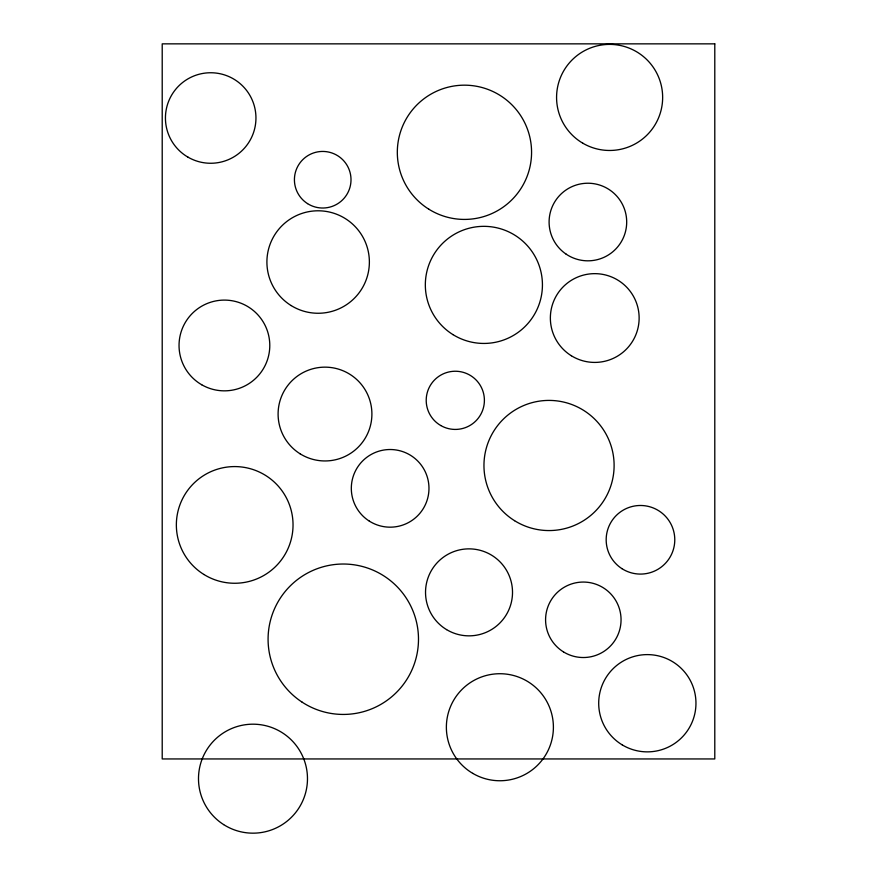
<?xml version="1.0" encoding="UTF-8"?>
<svg xmlns="http://www.w3.org/2000/svg" width="877" height="877" viewBox="0 0 877 877"><rect width="100%" height="100%" fill="white"/><g stroke="black" fill="none" stroke-linecap="round" stroke-linejoin="round"><path stroke-width="1.32" d="M714.788 43.85L162.212 43.85L162.212 758.945L714.788 758.945L714.788 43.85M188.062 157.202A45.264 45.264 0 0 0 255.952 118.011A45.264 45.264 0 0 0 188.062 78.809A45.264 45.264 0 0 0 188.062 157.202M307.52 203.607A28.305 28.305 0 0 0 350.986 180.936A28.305 28.305 0 0 0 309.625 154.637A28.305 28.305 0 0 0 307.52 203.607M428.853 209.208A67.123 67.123 0 0 0 531.528 154.659A67.123 67.123 0 0 0 432.953 93.017A67.123 67.123 0 0 0 428.853 209.208M566.147 254.155A38.796 38.796 0 0 0 626.595 224.786A38.796 38.796 0 0 0 570.938 187.13A38.796 38.796 0 0 0 566.147 254.155M452.992 334.63A58.551 58.551 0 0 0 542.403 286.768A58.551 58.551 0 0 0 456.248 233.271A58.551 58.551 0 0 0 452.992 334.63M571.376 355.766A44.387 44.387 0 0 0 639.114 319.414A44.387 44.387 0 0 0 573.766 278.919A44.387 44.387 0 0 0 571.376 355.766M582.854 143.225A53.037 53.037 0 0 0 662.65 97.709A53.037 53.037 0 0 0 583.337 51.359A53.037 53.037 0 0 0 582.854 143.225M291.109 305.547A51.228 51.228 0 0 0 369.349 263.67A51.228 51.228 0 0 0 293.959 216.86A51.228 51.228 0 0 0 291.109 305.547M201.721 384.762A45.374 45.374 0 0 0 269.787 345.472A45.374 45.374 0 0 0 201.732 306.172A45.374 45.374 0 0 0 201.721 384.762M300.066 453.782A46.909 46.909 0 0 0 371.87 415.786A46.909 46.909 0 0 0 303.058 372.593A46.909 46.909 0 0 0 300.066 453.782M440.758 425.531A29.094 29.094 0 0 0 484.4 400.329A29.094 29.094 0 0 0 440.758 375.137A29.094 29.094 0 0 0 440.758 425.531M514.558 520.686A65.084 65.084 0 0 0 614.075 467.737A65.084 65.084 0 0 0 518.46 408.035A65.084 65.084 0 0 0 514.558 520.686M621.914 568.636A34.313 34.313 0 0 0 674.742 541.427A34.313 34.313 0 0 0 624.764 509.285A34.313 34.313 0 0 0 621.914 568.636M369.349 521.135A38.829 38.829 0 0 0 428.941 489.958A38.829 38.829 0 0 0 372.155 453.935A38.829 38.829 0 0 0 369.349 521.135M203.913 574.479A58.342 58.342 0 0 0 293.006 526.803A58.342 58.342 0 0 0 207.169 473.481A58.342 58.342 0 0 0 203.913 574.479M446.568 629.609A43.499 43.499 0 0 0 512.508 593.181A43.499 43.499 0 0 0 447.983 554.286A43.499 43.499 0 0 0 446.568 629.609M302.137 702.17A75.192 75.192 0 0 0 418.373 643.389A75.192 75.192 0 0 0 309.351 572.122A75.192 75.192 0 0 0 302.137 702.17M563.505 651.907A37.733 37.733 0 0 0 621.037 620.905A37.733 37.733 0 0 0 565.424 586.57A37.733 37.733 0 0 0 563.505 651.907M622.286 744.924A48.63 48.63 0 0 0 695.954 704.078A48.63 48.63 0 0 0 623.744 660.71A48.63 48.63 0 0 0 622.286 744.924M472.747 773.361A53.519 53.519 0 0 0 553.398 727.68A53.519 53.519 0 0 0 473.503 680.673A53.519 53.519 0 0 0 472.747 773.361M223.613 824.577A54.495 54.495 0 0 0 307.421 781.155A54.495 54.495 0 0 0 227.921 730.289A54.495 54.495 0 0 0 223.613 824.577"/></g></svg>
